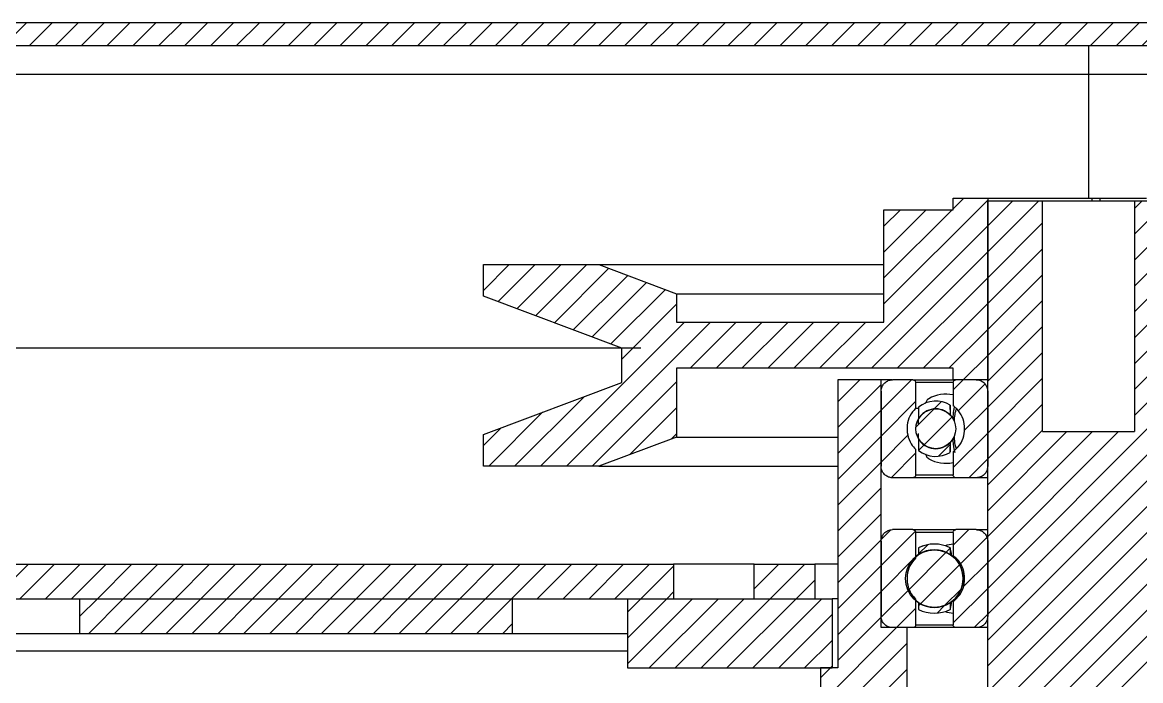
# Model space of a CAD drawing. Header units: millimetres. Extents: x -816 to 2660, y 734 to 4049.
# Drawn here: x 789.2 to 983.3, y 3625.8 to 3740 of the extents above; entities that cross this region are included whole.
import ezdxf

# ---------------------------------------------------------------- set-up
doc = ezdxf.new("R2010")
doc.units = ezdxf.units.MM

msp = doc.modelspace()

# ---------------------------------------------------------------- hatches: boundary and pattern name
at = {"linetype": 'Continuous', "lineweight": 18}
h = msp.add_hatch(dxfattribs=at)
h.set_pattern_fill('ANSI31', style=0)
h.paths.add_polyline_path([(-205.78, 3736), (1151.72, 3736), (1151.72, 3740), (-205.78, 3740)], flags=0)
h = msp.add_hatch(dxfattribs=at)
h.set_pattern_fill('ANSI31', style=0)
edge = h.paths.add_edge_path(flags=0)
edge.add_line((902.72, 3680), (950.72, 3680))
edge.add_line((950.72, 3680), (950.72, 3678))
edge.add_line((950.72, 3678), (956.72, 3678))
edge.add_line((956.72, 3678), (956.72, 3709.5))
edge.add_line((956.72, 3709.5), (950.72, 3709.5))
edge.add_line((950.72, 3709.5), (950.72, 3707.5))
edge.add_line((950.72, 3707.5), (938.72, 3707.5))
edge.add_line((938.72, 3707.5), (938.72, 3688))
edge.add_line((938.72, 3688), (902.72, 3688))
edge.add_line((902.72, 3688), (902.72, 3692.93))
edge.add_spline(control_points=[(902.72, 3692.93), (898.22, 3694.62), (893.72, 3696.31), (889.22, 3698)], knot_values=[0.334246, 0.334246, 0.334246, 0.334246, 0.348588, 0.348588, 0.348588, 0.348588], weights=[1, 1, 1, 1], degree=3, periodic=0)
edge.add_line((889.22, 3698), (869.22, 3698))
edge.add_line((869.22, 3698), (869.22, 3692.5))
edge.add_spline(control_points=[(869.22, 3692.5), (877.22, 3689.5), (885.22, 3686.5), (893.22, 3683.5)], knot_values=[0.206966, 0.206966, 0.206966, 0.206966, 0.232598, 0.232598, 0.232598, 0.232598], weights=[1, 1, 1, 1], degree=3, periodic=0)
edge.add_line((893.22, 3683.5), (893.22, 3677.5))
edge.add_spline(control_points=[(893.22, 3677.5), (885.22, 3674.5), (877.22, 3671.5), (869.22, 3668.5)], knot_values=[0.405342, 0.405342, 0.405342, 0.405342, 0.430893, 0.430893, 0.430893, 0.430893], weights=[1, 1, 1, 1], degree=3, periodic=0)
edge.add_line((869.22, 3668.5), (869.22, 3663))
edge.add_line((869.22, 3663), (889.22, 3663))
edge.add_spline(control_points=[(889.22, 3663), (893.72, 3664.68), (898.22, 3666.37), (902.72, 3668.06)], knot_values=[0.167506, 0.167506, 0.167506, 0.167506, 0.181924, 0.181924, 0.181924, 0.181924], weights=[1, 1, 1, 1], degree=3, periodic=0)
edge.add_line((902.72, 3668.06), (902.72, 3680))
h = msp.add_hatch(dxfattribs=at)
h.set_pattern_fill('ANSI31', style=0)
h.paths.add_polyline_path([(956.72, 3533), (991.72, 3533), (991.72, 3709), (982.22, 3709), (982.22, 3669), (966.22, 3669), (966.22, 3709), (956.72, 3709)], flags=0)
h = msp.add_hatch(dxfattribs=at)
h.set_pattern_fill('ANSI31', style=0)
h.paths.add_polyline_path([(934.22, 3563), (938.22, 3563), (938.22, 3606), (942.72, 3606), (942.72, 3635), (938.22, 3635), (938.22, 3678), (930.72, 3678), (930.72, 3628), (927.72, 3628), (927.72, 3558), (934.22, 3558)], flags=0)
h = msp.add_hatch(dxfattribs=at)
h.set_pattern_fill('ANSI31', style=0)
edge = h.paths.add_edge_path(flags=0)
edge.add_spline(control_points=[(940.22, 3678), (940.07, 3678), (939.92, 3677.98), (939.78, 3677.95), (939.56, 3677.9), (939.35, 3677.81), (939.16, 3677.69), (938.97, 3677.57), (938.8, 3677.42), (938.66, 3677.25), (938.52, 3677.07), (938.41, 3676.87), (938.33, 3676.66), (938.26, 3676.45), (938.22, 3676.22), (938.22, 3676)], knot_values=[0.003165, 0.003165, 0.003165, 0.003165, 0.003612, 0.003612, 0.003612, 0.004292, 0.004292, 0.004292, 0.004973, 0.004973, 0.004973, 0.005653, 0.005653, 0.005653, 0.006333, 0.006333, 0.006333, 0.006333], weights=[1, 1, 1, 1, 1, 1, 1, 1, 1, 1, 1, 1, 1, 1, 1, 1], degree=3, periodic=0)
edge.add_line((938.22, 3676), (938.22, 3663))
edge.add_spline(control_points=[(938.22, 3663), (938.22, 3662.93), (938.22, 3662.86), (938.23, 3662.79), (938.26, 3662.56), (938.32, 3662.34), (938.41, 3662.14), (938.51, 3661.94), (938.64, 3661.75), (938.8, 3661.59), (938.96, 3661.43), (939.14, 3661.3), (939.34, 3661.2), (939.55, 3661.1), (939.77, 3661.04), (939.99, 3661.01), (940.07, 3661), (940.14, 3661), (940.22, 3661)], knot_values=[0, 0, 0, 0, 0.000211, 0.000211, 0.000211, 0.000891, 0.000891, 0.000891, 0.001571, 0.001571, 0.001571, 0.002252, 0.002252, 0.002252, 0.002932, 0.002932, 0.002932, 0.003165, 0.003165, 0.003165, 0.003165], weights=[1, 1, 1, 1, 1, 1, 1, 1, 1, 1, 1, 1, 1, 1, 1, 1, 1, 1, 1], degree=3, periodic=0)
edge.add_line((940.22, 3661), (943.72, 3661))
edge.add_spline(control_points=[(943.72, 3661), (943.77, 3661), (943.81, 3661), (943.85, 3661.01), (943.91, 3661.03), (943.96, 3661.05), (944.01, 3661.09), (944.05, 3661.12), (944.09, 3661.16), (944.13, 3661.2), (944.16, 3661.25), (944.18, 3661.3), (944.2, 3661.35), (944.21, 3661.4), (944.22, 3661.45), (944.22, 3661.5)], knot_values=[0.000813, 0.000813, 0.000813, 0.000813, 0.00095, 0.00095, 0.00095, 0.001119, 0.001119, 0.001119, 0.001289, 0.001289, 0.001289, 0.001458, 0.001458, 0.001458, 0.001602, 0.001602, 0.001602, 0.001602], weights=[1, 1, 1, 1, 1, 1, 1, 1, 1, 1, 1, 1, 1, 1, 1, 1], degree=3, periodic=0)
edge.add_line((944.22, 3661.5), (944.22, 3665.93))
edge.add_spline(control_points=[(944.22, 3665.93), (943.93, 3666.21), (943.68, 3666.52), (943.47, 3666.87), (943.17, 3667.34), (942.96, 3667.87), (942.84, 3668.42), (942.72, 3668.97), (942.69, 3669.54), (942.76, 3670.1), (942.82, 3670.65), (942.99, 3671.21), (943.24, 3671.71), (943.48, 3672.21), (943.82, 3672.67), (944.22, 3673.07)], knot_values=[0, 0, 0, 0, 0.001204, 0.001204, 0.001204, 0.002895, 0.002895, 0.002895, 0.004586, 0.004586, 0.004586, 0.006276, 0.006276, 0.006276, 0.007967, 0.007967, 0.007967, 0.007967], weights=[1, 1, 1, 1, 1, 1, 1, 1, 1, 1, 1, 1, 1, 1, 1, 1], degree=3, periodic=0)
edge.add_line((944.22, 3673.07), (944.22, 3677.5))
edge.add_spline(control_points=[(944.22, 3677.5), (944.22, 3677.52), (944.22, 3677.55), (944.21, 3677.57), (944.21, 3677.63), (944.19, 3677.68), (944.16, 3677.73), (944.13, 3677.78), (944.1, 3677.83), (944.06, 3677.86), (944.02, 3677.9), (943.97, 3677.93), (943.92, 3677.96), (943.87, 3677.98), (943.81, 3677.99), (943.75, 3677.99), (943.74, 3678), (943.73, 3678), (943.72, 3678)], knot_values=[0.000025, 0.000025, 0.000025, 0.000025, 0.000103, 0.000103, 0.000103, 0.000272, 0.000272, 0.000272, 0.000442, 0.000442, 0.000442, 0.000611, 0.000611, 0.000611, 0.00078, 0.00078, 0.00078, 0.000813, 0.000813, 0.000813, 0.000813], weights=[1, 1, 1, 1, 1, 1, 1, 1, 1, 1, 1, 1, 1, 1, 1, 1, 1, 1, 1], degree=3, periodic=0)
edge.add_line((943.72, 3678), (940.22, 3678))
h = msp.add_hatch(dxfattribs=at)
h.set_pattern_fill('ANSI31', style=0)
edge = h.paths.add_edge_path(flags=0)
edge.add_line((956.72, 3663), (956.72, 3676))
edge.add_spline(control_points=[(956.72, 3676), (956.72, 3676.23), (956.68, 3676.47), (956.6, 3676.69), (956.52, 3676.9), (956.4, 3677.1), (956.26, 3677.27), (956.12, 3677.44), (955.94, 3677.59), (955.75, 3677.71), (955.56, 3677.82), (955.35, 3677.91), (955.13, 3677.95), (954.99, 3677.98), (954.86, 3678), (954.72, 3678)], knot_values=[0, 0, 0, 0, 0.000705, 0.000705, 0.000705, 0.001376, 0.001376, 0.001376, 0.002046, 0.002046, 0.002046, 0.002717, 0.002717, 0.002717, 0.003123, 0.003123, 0.003123, 0.003123], weights=[1, 1, 1, 1, 1, 1, 1, 1, 1, 1, 1, 1, 1, 1, 1, 1], degree=3, periodic=0)
edge.add_line((954.72, 3678), (951.22, 3678))
edge.add_spline(control_points=[(951.22, 3678), (951.18, 3678), (951.13, 3677.99), (951.09, 3677.98), (951.03, 3677.96), (950.98, 3677.94), (950.93, 3677.91), (950.89, 3677.87), (950.85, 3677.83), (950.81, 3677.79), (950.78, 3677.74), (950.76, 3677.69), (950.74, 3677.64), (950.73, 3677.59), (950.72, 3677.54), (950.72, 3677.5)], knot_values=[0.000813, 0.000813, 0.000813, 0.000813, 0.00095, 0.00095, 0.00095, 0.001119, 0.001119, 0.001119, 0.001289, 0.001289, 0.001289, 0.001458, 0.001458, 0.001458, 0.001602, 0.001602, 0.001602, 0.001602], weights=[1, 1, 1, 1, 1, 1, 1, 1, 1, 1, 1, 1, 1, 1, 1, 1], degree=3, periodic=0)
edge.add_line((950.72, 3677.5), (950.72, 3673.5))
edge.add_spline(control_points=[(950.72, 3673.5), (950.94, 3673.33), (951.15, 3673.14), (951.35, 3672.94), (951.73, 3672.53), (952.05, 3672.05), (952.28, 3671.54), (952.51, 3671.03), (952.66, 3670.48), (952.7, 3669.92), (952.75, 3669.36), (952.7, 3668.79), (952.56, 3668.25), (952.42, 3667.7), (952.19, 3667.18), (951.88, 3666.71), (951.56, 3666.25), (951.17, 3665.83), (950.72, 3665.5)], knot_values=[0, 0, 0, 0, 0.000838, 0.000838, 0.000838, 0.002535, 0.002535, 0.002535, 0.004232, 0.004232, 0.004232, 0.00593, 0.00593, 0.00593, 0.007627, 0.007627, 0.007627, 0.009323, 0.009323, 0.009323, 0.009323], weights=[1, 1, 1, 1, 1, 1, 1, 1, 1, 1, 1, 1, 1, 1, 1, 1, 1, 1, 1], degree=3, periodic=0)
edge.add_line((950.72, 3665.5), (950.72, 3661.5))
edge.add_spline(control_points=[(950.72, 3661.5), (950.72, 3661.47), (950.72, 3661.44), (950.73, 3661.42), (950.74, 3661.36), (950.75, 3661.31), (950.78, 3661.26), (950.81, 3661.21), (950.84, 3661.16), (950.88, 3661.13), (950.92, 3661.09), (950.97, 3661.06), (951.02, 3661.04), (951.08, 3661.01), (951.13, 3661), (951.19, 3661), (951.2, 3661), (951.21, 3661), (951.22, 3661)], knot_values=[0.000025, 0.000025, 0.000025, 0.000025, 0.000103, 0.000103, 0.000103, 0.000272, 0.000272, 0.000272, 0.000442, 0.000442, 0.000442, 0.000611, 0.000611, 0.000611, 0.00078, 0.00078, 0.00078, 0.000813, 0.000813, 0.000813, 0.000813], weights=[1, 1, 1, 1, 1, 1, 1, 1, 1, 1, 1, 1, 1, 1, 1, 1, 1, 1, 1], degree=3, periodic=0)
edge.add_line((951.22, 3661), (954.72, 3661))
edge.add_spline(control_points=[(954.72, 3661), (954.87, 3661), (955.02, 3661.01), (955.16, 3661.04), (955.38, 3661.09), (955.59, 3661.18), (955.78, 3661.3), (955.97, 3661.42), (956.14, 3661.57), (956.28, 3661.75), (956.42, 3661.92), (956.53, 3662.12), (956.61, 3662.33), (956.68, 3662.55), (956.72, 3662.77), (956.72, 3663)], knot_values=[0.000935, 0.000935, 0.000935, 0.000935, 0.001376, 0.001376, 0.001376, 0.002046, 0.002046, 0.002046, 0.002717, 0.002717, 0.002717, 0.003387, 0.003387, 0.003387, 0.004058, 0.004058, 0.004058, 0.004058], weights=[1, 1, 1, 1, 1, 1, 1, 1, 1, 1, 1, 1, 1, 1, 1, 1], degree=3, periodic=0)
h = msp.add_hatch(dxfattribs=at)
h.set_pattern_fill('ANSI31', style=0)
edge = h.paths.add_edge_path(flags=0)
edge.add_line((944.72, 3673.24), (944.72, 3671.24))
edge.add_arc((947.71, 3669.5), 3.46, 43.6512, 149.8251, ccw=False)
edge.add_line((950.22, 3671.89), (950.22, 3673.58))
edge.add_arc((947.71, 3669.5), 4.8, 58.4944, 128.6363)
h = msp.add_hatch(dxfattribs=at)
h.set_pattern_fill('ANSI31', style=0)
edge = h.paths.add_edge_path(flags=0)
edge.add_arc((947.71, 3669.5), 3.46, 0, 360)
h = msp.add_hatch(dxfattribs=at)
h.set_pattern_fill('ANSI31', style=0)
edge = h.paths.add_edge_path(flags=0)
edge.add_line((950.22, 3665.41), (950.22, 3667.11))
edge.add_arc((947.71, 3669.5), 3.46, 210.1749, 316.3488, ccw=False)
edge.add_line((944.72, 3667.76), (944.72, 3665.75))
edge.add_arc((947.71, 3669.5), 4.8, 231.3637, 301.5056)
h = msp.add_hatch(dxfattribs=at)
h.set_pattern_fill('ANSI31', style=0)
h.paths.add_polyline_path([(902.22, 3640), (902.22, 3646), (-200.78, 3646), (-200.78, 3652), (-243.78, 3652), (-243.78, 3640)], flags=0)
h = msp.add_hatch(dxfattribs=at)
h.set_pattern_fill('ANSI31', style=0)
edge = h.paths.add_edge_path(flags=0)
edge.add_spline(control_points=[(940.22, 3652), (940.07, 3652), (939.92, 3651.98), (939.78, 3651.95), (939.56, 3651.9), (939.35, 3651.81), (939.16, 3651.69), (938.97, 3651.57), (938.8, 3651.42), (938.66, 3651.25), (938.52, 3651.07), (938.41, 3650.87), (938.33, 3650.66), (938.26, 3650.45), (938.22, 3650.22), (938.22, 3650)], knot_values=[0.003165, 0.003165, 0.003165, 0.003165, 0.003612, 0.003612, 0.003612, 0.004292, 0.004292, 0.004292, 0.004973, 0.004973, 0.004973, 0.005653, 0.005653, 0.005653, 0.006333, 0.006333, 0.006333, 0.006333], weights=[1, 1, 1, 1, 1, 1, 1, 1, 1, 1, 1, 1, 1, 1, 1, 1], degree=3, periodic=0)
edge.add_line((938.22, 3650), (938.22, 3637))
edge.add_spline(control_points=[(938.22, 3637), (938.22, 3636.93), (938.22, 3636.86), (938.23, 3636.79), (938.26, 3636.56), (938.32, 3636.34), (938.41, 3636.14), (938.51, 3635.94), (938.64, 3635.75), (938.8, 3635.59), (938.96, 3635.43), (939.14, 3635.3), (939.34, 3635.2), (939.55, 3635.1), (939.77, 3635.04), (939.99, 3635.01), (940.07, 3635), (940.14, 3635), (940.22, 3635)], knot_values=[0, 0, 0, 0, 0.000211, 0.000211, 0.000211, 0.000891, 0.000891, 0.000891, 0.001571, 0.001571, 0.001571, 0.002252, 0.002252, 0.002252, 0.002932, 0.002932, 0.002932, 0.003165, 0.003165, 0.003165, 0.003165], weights=[1, 1, 1, 1, 1, 1, 1, 1, 1, 1, 1, 1, 1, 1, 1, 1, 1, 1, 1], degree=3, periodic=0)
edge.add_line((940.22, 3635), (943.72, 3635))
edge.add_spline(control_points=[(943.72, 3635), (943.77, 3635), (943.81, 3635), (943.85, 3635.01), (943.91, 3635.03), (943.96, 3635.05), (944.01, 3635.09), (944.05, 3635.12), (944.09, 3635.16), (944.13, 3635.2), (944.16, 3635.25), (944.18, 3635.3), (944.2, 3635.35), (944.21, 3635.4), (944.22, 3635.45), (944.22, 3635.5)], knot_values=[0.000813, 0.000813, 0.000813, 0.000813, 0.00095, 0.00095, 0.00095, 0.001119, 0.001119, 0.001119, 0.001289, 0.001289, 0.001289, 0.001458, 0.001458, 0.001458, 0.001602, 0.001602, 0.001602, 0.001602], weights=[1, 1, 1, 1, 1, 1, 1, 1, 1, 1, 1, 1, 1, 1, 1, 1], degree=3, periodic=0)
edge.add_line((944.22, 3635.5), (944.22, 3639.93))
edge.add_spline(control_points=[(944.22, 3639.93), (943.93, 3640.21), (943.68, 3640.52), (943.47, 3640.87), (943.17, 3641.34), (942.96, 3641.87), (942.84, 3642.42), (942.72, 3642.97), (942.69, 3643.54), (942.76, 3644.1), (942.82, 3644.65), (942.99, 3645.21), (943.24, 3645.71), (943.48, 3646.21), (943.82, 3646.67), (944.22, 3647.07)], knot_values=[0, 0, 0, 0, 0.001204, 0.001204, 0.001204, 0.002895, 0.002895, 0.002895, 0.004586, 0.004586, 0.004586, 0.006276, 0.006276, 0.006276, 0.007967, 0.007967, 0.007967, 0.007967], weights=[1, 1, 1, 1, 1, 1, 1, 1, 1, 1, 1, 1, 1, 1, 1, 1], degree=3, periodic=0)
edge.add_line((944.22, 3647.07), (944.22, 3651.5))
edge.add_spline(control_points=[(944.22, 3651.5), (944.22, 3651.52), (944.22, 3651.55), (944.21, 3651.57), (944.21, 3651.63), (944.19, 3651.68), (944.16, 3651.73), (944.13, 3651.78), (944.1, 3651.83), (944.06, 3651.86), (944.02, 3651.9), (943.97, 3651.93), (943.92, 3651.96), (943.87, 3651.98), (943.81, 3651.99), (943.75, 3651.99), (943.74, 3652), (943.73, 3652), (943.72, 3652)], knot_values=[0.000025, 0.000025, 0.000025, 0.000025, 0.000103, 0.000103, 0.000103, 0.000272, 0.000272, 0.000272, 0.000442, 0.000442, 0.000442, 0.000611, 0.000611, 0.000611, 0.00078, 0.00078, 0.00078, 0.000813, 0.000813, 0.000813, 0.000813], weights=[1, 1, 1, 1, 1, 1, 1, 1, 1, 1, 1, 1, 1, 1, 1, 1, 1, 1, 1], degree=3, periodic=0)
edge.add_line((943.72, 3652), (940.22, 3652))
h = msp.add_hatch(dxfattribs=at)
h.set_pattern_fill('ANSI31', style=0)
edge = h.paths.add_edge_path(flags=0)
edge.add_line((956.72, 3637), (956.72, 3650))
edge.add_spline(control_points=[(956.72, 3650), (956.72, 3650.07), (956.72, 3650.14), (956.71, 3650.21), (956.69, 3650.43), (956.62, 3650.65), (956.53, 3650.85), (956.43, 3651.05), (956.3, 3651.24), (956.14, 3651.4), (955.98, 3651.56), (955.8, 3651.7), (955.6, 3651.79), (955.4, 3651.89), (955.17, 3651.96), (954.95, 3651.98), (954.88, 3651.99), (954.8, 3652), (954.72, 3652)], knot_values=[0, 0, 0, 0, 0.000211, 0.000211, 0.000211, 0.000891, 0.000891, 0.000891, 0.001571, 0.001571, 0.001571, 0.002252, 0.002252, 0.002252, 0.002932, 0.002932, 0.002932, 0.003165, 0.003165, 0.003165, 0.003165], weights=[1, 1, 1, 1, 1, 1, 1, 1, 1, 1, 1, 1, 1, 1, 1, 1, 1, 1, 1], degree=3, periodic=0)
edge.add_line((954.72, 3652), (951.22, 3652))
edge.add_spline(control_points=[(951.22, 3652), (951.18, 3652), (951.13, 3651.99), (951.09, 3651.98), (951.03, 3651.96), (950.98, 3651.94), (950.93, 3651.91), (950.89, 3651.87), (950.85, 3651.83), (950.81, 3651.79), (950.78, 3651.74), (950.76, 3651.69), (950.74, 3651.64), (950.73, 3651.59), (950.72, 3651.54), (950.72, 3651.5)], knot_values=[0.000813, 0.000813, 0.000813, 0.000813, 0.00095, 0.00095, 0.00095, 0.001119, 0.001119, 0.001119, 0.001289, 0.001289, 0.001289, 0.001458, 0.001458, 0.001458, 0.001602, 0.001602, 0.001602, 0.001602], weights=[1, 1, 1, 1, 1, 1, 1, 1, 1, 1, 1, 1, 1, 1, 1, 1], degree=3, periodic=0)
edge.add_line((950.72, 3651.5), (950.72, 3647.5))
edge.add_spline(control_points=[(950.72, 3647.5), (950.94, 3647.33), (951.15, 3647.14), (951.35, 3646.94), (951.73, 3646.53), (952.05, 3646.05), (952.28, 3645.54), (952.51, 3645.03), (952.66, 3644.48), (952.7, 3643.92), (952.75, 3643.36), (952.7, 3642.79), (952.56, 3642.25), (952.42, 3641.7), (952.19, 3641.18), (951.88, 3640.71), (951.56, 3640.25), (951.17, 3639.83), (950.72, 3639.5)], knot_values=[0, 0, 0, 0, 0.000838, 0.000838, 0.000838, 0.002535, 0.002535, 0.002535, 0.004232, 0.004232, 0.004232, 0.00593, 0.00593, 0.00593, 0.007627, 0.007627, 0.007627, 0.009323, 0.009323, 0.009323, 0.009323], weights=[1, 1, 1, 1, 1, 1, 1, 1, 1, 1, 1, 1, 1, 1, 1, 1, 1, 1, 1], degree=3, periodic=0)
edge.add_line((950.72, 3639.5), (950.72, 3635.5))
edge.add_spline(control_points=[(950.72, 3635.5), (950.72, 3635.47), (950.72, 3635.44), (950.73, 3635.42), (950.74, 3635.36), (950.75, 3635.31), (950.78, 3635.26), (950.81, 3635.21), (950.84, 3635.16), (950.88, 3635.13), (950.92, 3635.09), (950.97, 3635.06), (951.02, 3635.04), (951.08, 3635.01), (951.13, 3635), (951.19, 3635), (951.2, 3635), (951.21, 3635), (951.22, 3635)], knot_values=[0.000025, 0.000025, 0.000025, 0.000025, 0.000103, 0.000103, 0.000103, 0.000272, 0.000272, 0.000272, 0.000442, 0.000442, 0.000442, 0.000611, 0.000611, 0.000611, 0.00078, 0.00078, 0.00078, 0.000813, 0.000813, 0.000813, 0.000813], weights=[1, 1, 1, 1, 1, 1, 1, 1, 1, 1, 1, 1, 1, 1, 1, 1, 1, 1, 1], degree=3, periodic=0)
edge.add_line((951.22, 3635), (954.72, 3635))
edge.add_spline(control_points=[(954.72, 3635), (954.87, 3635), (955.02, 3635.01), (955.16, 3635.04), (955.38, 3635.09), (955.59, 3635.18), (955.78, 3635.3), (955.97, 3635.42), (956.14, 3635.57), (956.28, 3635.75), (956.42, 3635.92), (956.53, 3636.12), (956.61, 3636.33), (956.68, 3636.55), (956.72, 3636.77), (956.72, 3637)], knot_values=[0.003165, 0.003165, 0.003165, 0.003165, 0.003612, 0.003612, 0.003612, 0.004292, 0.004292, 0.004292, 0.004973, 0.004973, 0.004973, 0.005653, 0.005653, 0.005653, 0.006333, 0.006333, 0.006333, 0.006333], weights=[1, 1, 1, 1, 1, 1, 1, 1, 1, 1, 1, 1, 1, 1, 1, 1], degree=3, periodic=0)
h = msp.add_hatch(dxfattribs=at)
h.set_pattern_fill('ANSI31', style=0)
edge = h.paths.add_edge_path(flags=0)
edge.add_arc((947.47, 3643.5), 5, 0, 360)
h = msp.add_hatch(dxfattribs=at)
h.set_pattern_fill('ANSI31', style=0)
edge = h.paths.add_edge_path(flags=0)
edge.add_line((944.72, 3648.82), (944.72, 3647.67))
edge.add_arc((947.47, 3643.5), 5, 56.6103, 123.4133, ccw=False)
edge.add_line((950.22, 3647.67), (950.22, 3648.82))
edge.add_arc((947.47, 3643.5), 6, 62.7109, 117.3076)
h = msp.add_hatch(dxfattribs=at)
h.set_pattern_fill('ANSI31', style=0)
h.paths.add_polyline_path([(926.72, 3646), (916.22, 3646), (916.22, 3640), (926.72, 3640)], flags=0)
h = msp.add_hatch(dxfattribs=at)
h.set_pattern_fill('ANSI31', style=0)
h.paths.add_polyline_path([(874.22, 3634), (874.22, 3640), (799.22, 3640), (799.22, 3634)], flags=0)
h = msp.add_hatch(dxfattribs=at)
h.set_pattern_fill('ANSI31', style=0)
h.paths.add_polyline_path([(929.72, 3640), (894.22, 3640), (894.22, 3628), (929.72, 3628)], flags=0)
h = msp.add_hatch(dxfattribs=at)
h.set_pattern_fill('ANSI31', style=0)
edge = h.paths.add_edge_path(flags=0)
edge.add_line((950.22, 3638.17), (950.22, 3639.32))
edge.add_arc((947.47, 3643.5), 5, 236.5867, 303.3897, ccw=False)
edge.add_line((944.72, 3639.33), (944.72, 3638.17))
edge.add_arc((947.47, 3643.5), 6, 242.6924, 297.2891)

# ---------------------------------------------------------------- linework, layer by layer
at = {"color": 7, "linetype": 'Continuous', "lineweight": 25}
for p, q in [((-205.78, 3740), (1151.72, 3740)), ((-205.78, 3736), (1151.72, 3736)), ((974.22, 3736), (974.22, 3731)), ((-145.78, 3731), (974.22, 3731)), ((974.22, 3731), (1109.22, 3731)), ((950.72, 3707.5), (950.72, 3709.5)), ((950.72, 3709.5), (956.72, 3709.5)), ((956.72, 3709.5), (956.72, 3678)), ((956.72, 3709.5), (974.81, 3709.5)), ((966.22, 3709), (956.72, 3709)), ((956.72, 3533), (956.72, 3709)), ((966.22, 3669), (966.22, 3709)), ((982.22, 3709), (966.22, 3709)), ((974.81, 3709.5), (974.81, 3709)), ((974.81, 3709.5), (976.16, 3709.5)), ((976.16, 3709.5), (976.16, 3709)), ((976.16, 3709.5), (984.29, 3709.5)), ((982.22, 3709), (982.22, 3669)), ((991.72, 3709), (982.22, 3709)), ((938.72, 3688), (938.72, 3707.5)), ((938.72, 3707.5), (950.72, 3707.5)), ((869.22, 3698), (889.22, 3698)), ((869.22, 3692.5), (869.22, 3698)), ((889.22, 3698), (902.72, 3692.93)), ((889.22, 3698), (938.72, 3698)), ((902.72, 3692.93), (938.72, 3692.93)), ((902.72, 3692.93), (902.72, 3688)), ((893.22, 3683.5), (869.22, 3692.5)), ((902.72, 3688), (938.72, 3688)), ((893.22, 3677.5), (893.22, 3683.5)), ((902.72, 3680), (902.72, 3668.06)), ((950.72, 3680), (902.72, 3680)), ((950.72, 3678), (950.72, 3680)), ((869.22, 3668.5), (893.22, 3677.5)), ((938.22, 3678), (930.72, 3678)), ((930.72, 3678), (930.72, 3628)), ((938.22, 3635), (938.22, 3678)), ((940.08, 3678), (938.22, 3678)), ((943.72, 3678), (940.22, 3678)), ((943.72, 3678), (950.72, 3678)), ((944.22, 3677.5), (944.22, 3673.07)), ((956.72, 3678), (950.72, 3678)), ((950.72, 3677.5), (950.72, 3673.5)), ((954.72, 3678), (951.22, 3678)), ((938.22, 3676), (938.22, 3663)), ((956.72, 3676), (956.72, 3663)), ((944.72, 3673.24), (944.72, 3671.24)), ((950.22, 3673.58), (950.22, 3671.89)), ((944.22, 3673.07), (944.72, 3673.07)), ((869.22, 3663), (869.22, 3668.5)), ((902.72, 3668.06), (889.22, 3663)), ((902.72, 3668.06), (930.72, 3668.06)), ((944.72, 3667.76), (944.72, 3668.66)), ((944.72, 3667.76), (944.72, 3665.75)), ((966.22, 3669), (982.22, 3669)), ((944.22, 3665.93), (944.22, 3661.5)), ((950.22, 3667.11), (950.22, 3665.41)), ((950.72, 3665.5), (950.72, 3661.5)), ((889.22, 3663), (869.22, 3663)), ((889.22, 3663), (930.72, 3663)), ((943.72, 3661), (940.22, 3661)), ((951.1, 3661), (943.72, 3661)), ((954.72, 3661), (951.22, 3661)), ((956.72, 3661), (954.72, 3661)), ((943.72, 3652), (940.22, 3652)), ((943.72, 3652), (951.22, 3652)), ((954.72, 3652), (951.22, 3652)), ((954.72, 3652), (956.72, 3652)), ((938.22, 3650), (938.22, 3637)), ((944.22, 3651.5), (944.22, 3647.07)), ((950.72, 3651.5), (950.72, 3647.5)), ((956.72, 3650), (956.72, 3637)), ((944.72, 3648.82), (944.72, 3647.67)), ((950.22, 3648.82), (950.22, 3647.67)), ((-200.78, 3646), (902.22, 3646)), ((902.22, 3646), (902.22, 3640)), ((916.22, 3646), (902.22, 3646)), ((916.22, 3640), (916.22, 3646)), ((916.22, 3646), (926.72, 3646)), ((926.72, 3646), (926.72, 3640)), ((930.72, 3646), (926.72, 3646)), ((944.72, 3647.67), (944.22, 3647.3)), ((-243.78, 3640), (902.22, 3640)), ((799.22, 3634), (799.22, 3640)), ((799.22, 3640), (874.22, 3640)), ((874.22, 3640), (874.22, 3634)), ((894.22, 3640), (929.72, 3640)), ((894.22, 3640), (894.22, 3628)), ((916.22, 3640), (926.72, 3640)), ((929.72, 3640), (929.72, 3628)), ((930.72, 3640), (929.72, 3640)), ((944.22, 3639.93), (944.22, 3635.5)), ((944.22, 3639.7), (944.69, 3639.34)), ((944.72, 3639.33), (944.72, 3638.17)), ((950.22, 3639.32), (950.22, 3638.17)), ((950.72, 3639.5), (950.72, 3635.5)), ((942.72, 3635), (938.22, 3635)), ((943.72, 3635), (940.22, 3635)), ((942.72, 3606), (942.72, 3635)), ((951.1, 3635), (943.72, 3635)), ((954.72, 3635), (951.22, 3635)), ((956.72, 3635), (954.72, 3635)), ((779.22, 3634), (799.22, 3634)), ((799.22, 3634), (874.22, 3634)), ((874.22, 3634), (894.22, 3634)), ((894.22, 3628), (929.72, 3628)), ((930.72, 3628), (927.72, 3628)), ((927.72, 3628), (927.72, 3558))]:
    msp.add_line(p, q, dxfattribs=at)
at = {"color": 8, "linetype": 'Continuous', "lineweight": 25}
for p, q in [((974.22, 3731), (974.22, 3709.5)), ((950.72, 3677.5), (944.22, 3677.5)), ((944.22, 3661.5), (950.72, 3661.5)), ((950.72, 3651.5), (944.22, 3651.5)), ((944.22, 3635.5), (950.68, 3635.5)), ((-235.78, 3631), (894.22, 3631))]:
    msp.add_line(p, q, dxfattribs=at)
at = {"color": 7, "linetype": 'Continuous'}
for p, q in [((895.91, 3683.5), (-517.56, 3683.5)), ((896.56, 3683.5), (-448.19, 3683.5))]:
    msp.add_line(p, q, dxfattribs=at)
at = {"color": 7, "linetype": 'Continuous', "lineweight": 25}
for centre, radius in [((947.71, 3669.5), 3.46), ((947.47, 3643.5), 5)]:
    msp.add_circle(centre, radius, dxfattribs=at)
for centre, radius, start, end in [((949.46, 3669.5), 6, 77.9026, 119.7132), ((947.71, 3669.5), 4.8, 58.4944, 128.6363), ((947.71, 3669.5), 3.46, 43.6512, 149.8251), ((947.71, 3669.5), 3.46, 210.1749, 316.3488), ((947.71, 3669.5), 4.8, 231.3637, 301.5056), ((949.46, 3669.5), 6, 240.318, 282.0974), ((947.47, 3643.5), 6, 62.7271, 117.3), ((947.47, 3643.5), 6, 62.7109, 117.3076), ((947.47, 3643.5), 5, 56.6103, 123.4133), ((951.16, 3643.5), 6, 94.2236, 107.9138), ((947.47, 3643.5), 5, 303.2837, 56.6132), ((947.47, 3643.5), 5, 236.5867, 303.3897), ((947.47, 3643.5), 6, 242.6385, 297.3393), ((947.47, 3643.5), 6, 242.6924, 297.2891), ((951.16, 3643.5), 6, 252.0862, 265.7764)]:
    msp.add_arc(centre, radius, start, end, dxfattribs=at)
for points, knots in [([(938.22, 3676), (938.24, 3676.22), (938.29, 3676.67), (938.63, 3677.27), (939.14, 3677.72), (939.7, 3677.96), (940.07, 3677.99), (940.22, 3678)], [0, 0, 0, 0, 0.214634, 0.429324, 0.644023, 0.858713, 1, 1, 1, 1]), ([(943.72, 3678), (943.73, 3678), (943.8, 3677.99), (943.92, 3677.96), (944.06, 3677.87), (944.17, 3677.74), (944.22, 3677.6), (944.22, 3677.52), (944.22, 3677.5)], [0, 0, 0, 0, 0.041937, 0.25661, 0.471277, 0.685936, 0.900569, 1, 1, 1, 1]), ([(950.72, 3677.5), (950.72, 3677.54), (950.73, 3677.65), (950.81, 3677.79), (950.93, 3677.91), (951.07, 3677.98), (951.18, 3677.99), (951.22, 3678)], [0, 0, 0, 0, 0.182821, 0.397482, 0.612166, 0.826844, 1, 1, 1, 1]), ([(954.72, 3678), (954.86, 3677.99), (955.22, 3677.97), (955.77, 3677.74), (956.29, 3677.3), (956.65, 3676.69), (956.7, 3676.23), (956.72, 3676)], [0, 0, 0, 0, 0.130519, 0.345225, 0.559944, 0.77466, 1, 1, 1, 1]), ([(946.52, 3674.66), (946.47, 3674.65), (946.19, 3674.59), (946, 3674.17), (945.86, 3673.83)], [0, 0, 0, 0, 0.201096, 1, 1, 1, 1]), ([(950.26, 3671.75), (950.25, 3671.91), (950.24, 3672.62), (950.23, 3673.16), (950.22, 3673.58)], [0, 0, 0, 0, 0.216877, 1, 1, 1, 1]), ([(950.94, 3673.3), (950.89, 3673.1), (950.74, 3672.53), (950.69, 3671.75), (950.65, 3671.25)], [0, 0, 0, 0, 0.362001, 1, 1, 1, 1]), ([(950.72, 3665.5), (951.14, 3665.88), (951.97, 3666.64), (952.65, 3668.23), (952.8, 3669.93), (952.37, 3671.58), (951.58, 3672.78), (950.94, 3673.32), (950.72, 3673.5)], [0, 0, 0, 0, 0.181815, 0.363667, 0.545519, 0.72737, 0.909224, 1, 1, 1, 1]), ([(944.22, 3673.07), (943.86, 3672.63), (943.13, 3671.77), (942.67, 3670.1), (942.75, 3668.41), (943.31, 3666.95), (943.95, 3666.23), (944.22, 3665.93)], [0, 0, 0, 0, 0.211964, 0.423966, 0.635967, 0.847966, 1, 1, 1, 1]), ([(944.72, 3670.33), (944.72, 3670.5), (944.72, 3670.81), (944.72, 3671.1), (944.72, 3671.24)], [0, 0, 0, 0, 0.546282, 1, 1, 1, 1]), ([(951.3, 3672.98), (951.23, 3672.82), (951.06, 3672.41), (950.93, 3671.62), (950.88, 3671.01), (950.87, 3670.82)], [0, 0, 0, 0, 0.306998, 0.787742, 1, 1, 1, 1]), ([(950.65, 3667.8), (950.67, 3667.45), (950.73, 3666.52), (950.89, 3665.81), (951, 3665.37)], [0, 0, 0, 0, 0.374919, 1, 1, 1, 1]), ([(950.87, 3668.15), (950.87, 3668.12), (950.9, 3667.63), (951, 3666.82), (951.19, 3666.3), (951.27, 3666.08)], [0, 0, 0, 0, 0.034584, 0.586093, 1, 1, 1, 1]), ([(950.22, 3665.41), (950.22, 3665.7), (950.23, 3666.2), (950.25, 3666.87), (950.25, 3667.15)], [0, 0, 0, 0, 0.577436, 1, 1, 1, 1]), ([(945.9, 3665.15), (945.98, 3664.94), (946.14, 3664.5), (946.4, 3664.4), (946.53, 3664.35)], [0, 0, 0, 0, 0.505947, 1, 1, 1, 1]), ([(940.22, 3661), (940.14, 3661), (939.84, 3661.01), (939.33, 3661.16), (938.77, 3661.56), (938.38, 3662.12), (938.23, 3662.63), (938.22, 3662.93), (938.22, 3663)], [0, 0, 0, 0, 0.074083, 0.288726, 0.503379, 0.718023, 0.932672, 1, 1, 1, 1]), ([(944.22, 3661.5), (944.22, 3661.45), (944.21, 3661.34), (944.13, 3661.2), (944.01, 3661.08), (943.87, 3661.01), (943.77, 3661), (943.72, 3661)], [0, 0, 0, 0, 0.182821, 0.397495, 0.612113, 0.826779, 1, 1, 1, 1]), ([(951.22, 3661), (951.21, 3661), (951.14, 3661), (951.02, 3661.03), (950.88, 3661.12), (950.77, 3661.25), (950.73, 3661.39), (950.72, 3661.47), (950.72, 3661.5)], [0, 0, 0, 0, 0.041939, 0.256625, 0.471239, 0.685902, 0.900569, 1, 1, 1, 1]), ([(956.72, 3663), (956.7, 3662.77), (956.65, 3662.32), (956.31, 3661.72), (955.8, 3661.27), (955.24, 3661.03), (954.87, 3661.01), (954.72, 3661)], [0, 0, 0, 0, 0.214626, 0.429324, 0.644006, 0.858696, 1, 1, 1, 1]), ([(938.22, 3650), (938.24, 3650.22), (938.29, 3650.67), (938.63, 3651.27), (939.14, 3651.72), (939.7, 3651.96), (940.07, 3651.99), (940.22, 3652)], [0, 0, 0, 0, 0.214631, 0.429325, 0.644023, 0.858713, 1, 1, 1, 1]), ([(943.72, 3652), (943.73, 3652), (943.8, 3651.99), (943.92, 3651.96), (944.06, 3651.87), (944.17, 3651.74), (944.22, 3651.6), (944.22, 3651.52), (944.22, 3651.5)], [0, 0, 0, 0, 0.041936, 0.256608, 0.471272, 0.685921, 0.900551, 1, 1, 1, 1]), ([(950.72, 3651.5), (950.72, 3651.54), (950.73, 3651.65), (950.81, 3651.79), (950.93, 3651.91), (951.07, 3651.98), (951.18, 3651.99), (951.22, 3652)], [0, 0, 0, 0, 0.182829, 0.397496, 0.612164, 0.826847, 1, 1, 1, 1]), ([(954.72, 3652), (954.8, 3651.99), (955.1, 3651.98), (955.61, 3651.83), (956.17, 3651.43), (956.56, 3650.87), (956.71, 3650.36), (956.72, 3650.07), (956.72, 3650)], [0, 0, 0, 0, 0.074082, 0.288739, 0.503377, 0.718029, 0.93267, 1, 1, 1, 1]), ([(950.49, 3647.42), (950.48, 3647.49), (950.41, 3648.02), (950.28, 3648.58), (950.22, 3648.84), (950.22, 3648.83), (950.22, 3648.82)], [0, 0, 0, 0, 0.06748, 0.517153, 0.940014, 1, 1, 1, 1]), ([(944.22, 3647.07), (943.86, 3646.63), (943.13, 3645.77), (942.67, 3644.1), (942.75, 3642.41), (943.31, 3640.95), (943.95, 3640.23), (944.22, 3639.93)], [0, 0, 0, 0, 0.211964, 0.423967, 0.635966, 0.847967, 1, 1, 1, 1]), ([(950.72, 3639.5), (951.14, 3639.88), (951.97, 3640.64), (952.65, 3642.23), (952.8, 3643.93), (952.37, 3645.58), (951.58, 3646.78), (950.94, 3647.32), (950.72, 3647.5)], [0, 0, 0, 0, 0.1818163, 0.3636683, 0.545519, 0.7273715, 0.9092254, 1, 1, 1, 1]), ([(950.22, 3638.17), (950.22, 3638.17), (950.22, 3638.15), (950.27, 3638.35), (950.38, 3638.87), (950.46, 3639.4), (950.48, 3639.53)], [0, 0, 0, 0, 0.0382702, 0.4516821, 0.8638662, 1, 1, 1, 1]), ([(940.22, 3635), (940.14, 3635), (939.84, 3635.01), (939.33, 3635.16), (938.77, 3635.56), (938.38, 3636.12), (938.23, 3636.63), (938.22, 3636.93), (938.22, 3637)], [0, 0, 0, 0, 0.074083, 0.288725, 0.503381, 0.718024, 0.932668, 1, 1, 1, 1]), ([(956.72, 3637), (956.7, 3636.77), (956.65, 3636.32), (956.31, 3635.72), (955.8, 3635.27), (955.24, 3635.03), (954.87, 3635.01), (954.72, 3635)], [0, 0, 0, 0, 0.214626, 0.429323, 0.644008, 0.858696, 1, 1, 1, 1]), ([(944.22, 3635.5), (944.22, 3635.45), (944.21, 3635.34), (944.13, 3635.2), (944.01, 3635.08), (943.87, 3635.01), (943.77, 3635), (943.72, 3635)], [0, 0, 0, 0, 0.18282, 0.397494, 0.612112, 0.826777, 1, 1, 1, 1]), ([(951.22, 3635), (951.21, 3635), (951.14, 3635), (951.02, 3635.03), (950.88, 3635.12), (950.77, 3635.25), (950.73, 3635.39), (950.72, 3635.47), (950.72, 3635.5)], [0, 0, 0, 0, 0.041938, 0.256621, 0.471231, 0.685906, 0.900571, 1, 1, 1, 1])]:
    msp.add_open_spline(points, degree=3, knots=knots, dxfattribs=at)

doc.saveas('drawing.dxf')
